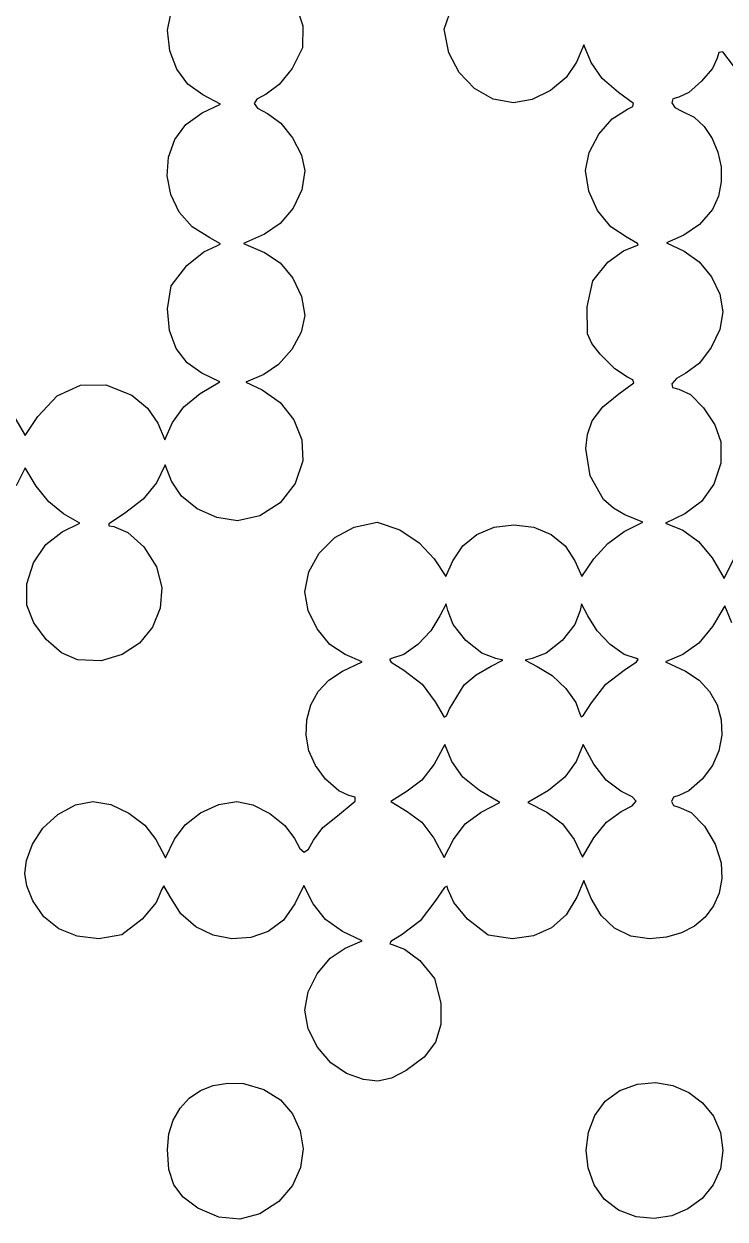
# Model space of a CAD drawing. Extents: x 15 to 288, y 15 to 288.
# Drawn here: x 191.7 to 228.7, y 14.8 to 78 of the extents above; entities that cross this region are included whole.
import ezdxf

# ---------------------------------------------------------------- set-up
doc = ezdxf.new("R2010")
doc.units = 0

msp = doc.modelspace()

# ---------------------------------------------------------------- linework, layer by layer
at = {"layer": 'Image'}
for p, q in [((199.268363, 77.629967), (199.548017, 79.001598)), ((206.015369, 79.051687), (206.418983, 77.863277)), ((213.888057, 77.679922), (214.285146, 78.837266)), ((206.418983, 77.863277), (206.39693, 76.685191)), ((214.133955, 76.431265), (213.888057, 77.679922)), ((199.396071, 76.533479), (199.268363, 77.629967)), ((199.764214, 75.570395), (199.396071, 76.533479)), ((206.39693, 76.685191), (205.863732, 75.595607)), ((214.663557, 75.389188), (214.133955, 76.431265)), ((221.248617, 76.854978), (220.859185, 75.928795)), ((221.633614, 75.925514), (221.248617, 76.854978)), ((228.380036, 76.453313), (228.297446, 76.141194)), ((228.588721, 76.473364), (228.380036, 76.453313)), ((229.149885, 75.745976), (228.588721, 76.473364)), ((220.859185, 75.928795), (220.318791, 75.118862)), ((222.219114, 75.075266), (221.633614, 75.925514)), ((228.297446, 76.141194), (228.050155, 75.610108)), ((200.350325, 74.781957), (199.764214, 75.570395)), ((205.863732, 75.595607), (205.16193, 74.76048)), ((215.473617, 74.547946), (214.663557, 75.389188)), ((228.050155, 75.610108), (227.4695, 74.926092)), ((201.131933, 74.209407), (200.350325, 74.781957)), ((205.16193, 74.76048), (204.476992, 74.238787)), ((216.463371, 73.986126), (215.473617, 74.547946)), ((220.318791, 75.118862), (219.495759, 74.434119)), ((223.086164, 74.336264), (222.219114, 75.075266)), ((227.4695, 74.926092), (226.797305, 74.335224)), ((202.078124, 73.720111), (201.131933, 74.209407)), ((203.994359, 73.979283), (203.845311, 73.750408)), ((204.476992, 74.238787), (203.994359, 73.979283)), ((217.532055, 73.782315), (216.463371, 73.986126)), ((218.522657, 73.960095), (217.532055, 73.782315)), ((219.495759, 74.434119), (218.522657, 73.960095)), ((223.884368, 73.74734), (223.086164, 74.336264)), ((225.959842, 73.996324), (225.893104, 73.789159)), ((226.275396, 74.083584), (225.959842, 73.996324)), ((226.797305, 74.335224), (226.275396, 74.083584)), ((200.250321, 72.648916), (201.111115, 73.251775)), ((201.111115, 73.251775), (202.078124, 73.720111)), ((203.845311, 73.750408), (204.033032, 73.513843)), ((204.033032, 73.513843), (204.560709, 73.231267)), ((222.74834, 72.945437), (223.55509, 73.455033)), ((223.55509, 73.455033), (223.845129, 73.593304)), ((223.845129, 73.593304), (223.884368, 73.74734)), ((225.893104, 73.789159), (226.057496, 73.544014)), ((226.057496, 73.544014), (226.435331, 73.342812)), ((226.435331, 73.342812), (227.072628, 73.025518)), ((199.657779, 71.849651), (200.250321, 72.648916)), ((204.560709, 73.231267), (205.24938, 72.722321)), ((205.24938, 72.722321), (205.881561, 71.930827)), ((222.039138, 72.128485), (222.74834, 72.945437)), ((227.072628, 73.025518), (227.609646, 72.533901)), ((221.535097, 71.162299), (222.039138, 72.128485)), ((227.609646, 72.533901), (228.034115, 71.907703)), ((199.329468, 70.920446), (199.657779, 71.849651)), ((205.881561, 71.930827), (206.344229, 71.03135)), ((228.034115, 71.907703), (228.333766, 71.186666)), ((199.261363, 69.927766), (199.329468, 70.920446)), ((206.344229, 71.03135), (206.524359, 70.198457)), ((221.34383, 70.205003), (221.535097, 71.162299)), ((228.333766, 71.186666), (228.49633, 70.41053)), ((206.524359, 70.198457), (206.35818, 69.194357)), ((221.514951, 69.118069), (221.34383, 70.205003)), ((228.49633, 70.41053), (228.509538, 69.619036)), ((199.449444, 68.938078), (199.261363, 69.927766)), ((228.509538, 69.619036), (228.361122, 68.851927)), ((199.889687, 68.017846), (199.449444, 68.938078)), ((206.35818, 69.194357), (205.902468, 68.230191)), ((221.98214, 68.09584), (221.514951, 69.118069)), ((228.361122, 68.851927), (228.038811, 68.148942)), ((205.902468, 68.230191), (205.226219, 67.414441)), ((200.578069, 67.233537), (199.889687, 68.017846)), ((222.679444, 67.244433), (221.98214, 68.09584)), ((228.038811, 68.148942), (227.351644, 67.362854)), ((201.510569, 66.651615), (200.578069, 67.233537)), ((205.226219, 67.414441), (204.398429, 66.855587)), ((223.54091, 66.669963), (222.679444, 67.244433)), ((227.351644, 67.362854), (226.533871, 66.800432)), ((202.068654, 66.344493), (201.510569, 66.651615)), ((201.883951, 66.233645), (202.068654, 66.344493)), ((204.398429, 66.855587), (203.283819, 66.35656)), ((203.283819, 66.35656), (204.394509, 65.882229)), ((224.087066, 66.363743), (223.54091, 66.669963)), ((224.126426, 66.270588), (224.087066, 66.363743)), ((226.533871, 66.800432), (225.623092, 66.397284)), ((225.623092, 66.397284), (226.545555, 65.95052)), ((200.296451, 65.193715), (201.18687, 65.923283)), ((201.18687, 65.923283), (201.883951, 66.233645)), ((204.394509, 65.882229), (205.222206, 65.337216)), ((222.518139, 65.372152), (223.343656, 65.975592)), ((223.343656, 65.975592), (223.993299, 66.233494)), ((223.993299, 66.233494), (224.126426, 66.270588)), ((226.545555, 65.95052), (227.342575, 65.390035)), ((199.467832, 64.12164), (200.296451, 65.193715)), ((205.222206, 65.337216), (205.899882, 64.526487)), ((221.727906, 64.391542), (222.518139, 65.372152)), ((227.342575, 65.390035), (227.995021, 64.598887)), ((205.899882, 64.526487), (206.357334, 63.559956)), ((227.995021, 64.598887), (228.435736, 63.682005)), ((199.268361, 62.910845), (199.467832, 64.12164)), ((221.422509, 63.014963), (221.727906, 64.391542)), ((206.357334, 63.559956), (206.524359, 62.547539)), ((228.435736, 63.682005), (228.597565, 62.74432)), ((199.387286, 61.770682), (199.268361, 62.910845)), ((206.524359, 62.547539), (206.334189, 61.669805)), ((221.446489, 61.594781), (221.422509, 63.014963)), ((228.597565, 62.74432), (228.427999, 61.812745)), ((199.737095, 60.810051), (199.387286, 61.770682)), ((206.334189, 61.669805), (205.838037, 60.756531)), ((221.680514, 61.084058), (221.446489, 61.594781)), ((228.427999, 61.812745), (227.981846, 60.861007)), ((200.307334, 60.048514), (199.737095, 60.810051)), ((205.838037, 60.756531), (205.143268, 59.961755)), ((222.117055, 60.509692), (221.680514, 61.084058)), ((227.981846, 60.861007), (227.352922, 60.043501)), ((201.087551, 59.505635), (200.307334, 60.048514)), ((222.885739, 59.740099), (222.117055, 60.509692)), ((227.352922, 60.043501), (226.635045, 59.51462)), ((202.030988, 59.048716), (201.087551, 59.505635)), ((204.357249, 59.439509), (203.410439, 59.041404)), ((205.143268, 59.961755), (204.357249, 59.439509)), ((223.555095, 59.290662), (222.885739, 59.740099)), ((226.635045, 59.51462), (226.145482, 59.22586)), ((193.455451, 58.304547), (194.683436, 58.871694)), ((194.683436, 58.871694), (196.023964, 58.894019)), ((196.023964, 58.894019), (197.395582, 58.352829)), ((200.992468, 58.435976), (202.030988, 59.048716)), ((203.410439, 59.041404), (204.276321, 58.625061)), ((223.102515, 58.41953), (223.888174, 59.000288)), ((223.846364, 59.152684), (223.555095, 59.290662)), ((223.888174, 59.000288), (223.846364, 59.152684)), ((226.145482, 59.22586), (225.906567, 58.95012)), ((225.906567, 58.95012), (225.941978, 58.743521)), ((225.941978, 58.743521), (226.275395, 58.662184)), ((192.421462, 57.211269), (193.455451, 58.304547)), ((197.395582, 58.352829), (198.2107, 57.663121)), ((200.139089, 57.73229), (200.992468, 58.435976)), ((204.276321, 58.625061), (205.226104, 57.959385)), ((222.256023, 57.732267), (223.102515, 58.41953)), ((226.275395, 58.662184), (226.891337, 58.381847)), ((226.891337, 58.381847), (227.579039, 57.682489)), ((198.2107, 57.663121), (198.766422, 56.860899)), ((199.545688, 56.900896), (200.139089, 57.73229)), ((205.226104, 57.959385), (205.941403, 57.041119)), ((221.697005, 56.99224), (222.256023, 57.732267)), ((227.579039, 57.682489), (228.169342, 56.776588)), ((191.210455, 57.144837), (191.755218, 56.222628)), ((191.755218, 56.222628), (192.421462, 57.211269)), ((198.766422, 56.860899), (199.137418, 55.978557)), ((199.137418, 55.978557), (199.545688, 56.900896)), ((205.941403, 57.041119), (206.359826, 55.979238)), ((221.455195, 56.272569), (221.697005, 56.99224)), ((221.3618, 55.530476), (221.455195, 56.272569)), ((228.169342, 56.776588), (228.493085, 55.876624)), ((206.359826, 55.979238), (206.418981, 54.882711)), ((228.493085, 55.876624), (228.477809, 54.745726)), ((221.585055, 54.080226), (221.3618, 55.530476)), ((191.76197, 54.501652), (191.276725, 53.563295)), ((192.346487, 53.540491), (191.76197, 54.501652)), ((199.160131, 54.666804), (198.685078, 53.720888)), ((199.484711, 53.806891), (199.160131, 54.666804)), ((206.418981, 54.882711), (206.012837, 53.679848)), ((228.477809, 54.745726), (228.1134, 53.653134)), ((198.685078, 53.720888), (197.994275, 52.853103)), ((200.005772, 53.008249), (199.484711, 53.806891)), ((206.012837, 53.679848), (205.213815, 52.66692)), ((222.296366, 52.843888), (221.585055, 54.080226)), ((193.012107, 52.716583), (192.346487, 53.540491)), ((228.1134, 53.653134), (227.46184, 52.722287)), ((193.791607, 52.085411), (193.012107, 52.716583)), ((197.994275, 52.853103), (197.000508, 52.095038)), ((200.849164, 52.33969), (200.005772, 53.008249)), ((205.213815, 52.66692), (204.156871, 51.968375)), ((222.81304, 52.369186), (222.296366, 52.843888)), ((227.46184, 52.722287), (226.585105, 52.076624)), ((194.652206, 51.591495), (193.791607, 52.085411)), ((197.000508, 52.095038), (196.182151, 51.557157)), ((201.883392, 51.880174), (200.849164, 52.33969)), ((202.976961, 51.708661), (201.883392, 51.880174)), ((204.156871, 51.968375), (202.976961, 51.708661)), ((223.425325, 52.02386), (222.81304, 52.369186)), ((224.369947, 51.632584), (223.425325, 52.02386)), ((226.585105, 52.076624), (225.572585, 51.593786)), ((193.7097, 51.12036), (194.652206, 51.591495)), ((196.182151, 51.557157), (196.184865, 51.444938)), ((196.184865, 51.444938), (196.440018, 51.410125)), ((196.440018, 51.410125), (197.173556, 51.094541)), ((208.116296, 50.827286), (209.131434, 51.378338)), ((209.131434, 51.378338), (210.349256, 51.645008)), ((210.349256, 51.645008), (211.536634, 51.227147)), ((211.536634, 51.227147), (212.554614, 50.541676)), ((215.601579, 50.992115), (216.518399, 51.372586)), ((216.518399, 51.372586), (217.562947, 51.50579)), ((217.562947, 51.50579), (218.607496, 51.372587)), ((218.607496, 51.372587), (219.524315, 50.992118)), ((222.515476, 50.516313), (223.391519, 51.140817)), ((223.391519, 51.140817), (224.369947, 51.632584)), ((225.572585, 51.593786), (226.483557, 51.210749)), ((226.483557, 51.210749), (227.314075, 50.623045)), ((192.844796, 50.451894), (193.7097, 51.12036)), ((197.173556, 51.094541), (198.027518, 50.336295)), ((207.288202, 50.000567), (208.116296, 50.827286)), ((212.554614, 50.541676), (213.344724, 49.705427)), ((214.861073, 50.393095), (215.601579, 50.992115)), ((219.524315, 50.992118), (220.264821, 50.393098)), ((221.783209, 49.705427), (222.515476, 50.516313)), ((227.314075, 50.623045), (228.031617, 49.747929)), ((192.202382, 49.492754), (192.844796, 50.451894)), ((198.027518, 50.336295), (198.697178, 49.283084)), ((206.730662, 49.007774), (207.288202, 50.000567)), ((214.345467, 49.60424), (214.861073, 50.393095)), ((220.264821, 50.393098), (220.780427, 49.60424)), ((191.84927, 48.381864), (192.202382, 49.492754)), ((198.697178, 49.283084), (198.96882, 48.179155)), ((213.344724, 49.705427), (213.972572, 48.76181)), ((213.972572, 48.76181), (214.345467, 49.60424)), ((220.780427, 49.60424), (221.153322, 48.76181)), ((221.153322, 48.76181), (221.783209, 49.705427)), ((228.031617, 49.747929), (228.668701, 48.668149)), ((228.668701, 48.668149), (229.163437, 49.658626)), ((206.527184, 47.958498), (206.730662, 49.007774)), ((191.85227, 47.25815), (191.84927, 48.381864)), ((198.96882, 48.179155), (198.883097, 47.093673)), ((206.704226, 46.972268), (206.527184, 47.958498)), ((192.213683, 46.324977), (191.85227, 47.25815)), ((198.883097, 47.093673), (198.480662, 46.095801)), ((207.175089, 46.000047), (206.704226, 46.972268)), ((213.987502, 47.325304), (213.655761, 46.692504)), ((214.073733, 46.968194), (213.987502, 47.325304)), ((214.355397, 46.230815), (214.073733, 46.968194)), ((221.052157, 46.968189), (220.770493, 46.230808)), ((221.138392, 47.325299), (221.052157, 46.968189)), ((221.470129, 46.692499), (221.138392, 47.325299)), ((228.691902, 47.22645), (228.043219, 46.12701)), ((229.075248, 46.314737), (228.691902, 47.22645)), ((192.868252, 45.433759), (192.213683, 46.324977)), ((198.480662, 46.095801), (197.802169, 45.254704)), ((213.655761, 46.692504), (213.170468, 45.904595)), ((215.015969, 45.380694), (214.355397, 46.230815)), ((220.770493, 46.230808), (220.109921, 45.380689)), ((221.95542, 45.904596), (221.470129, 46.692499)), ((228.043219, 46.12701), (227.317488, 45.238018)), ((207.852803, 45.177716), (207.175089, 46.000047)), ((213.170468, 45.904595), (212.487691, 45.182759)), ((222.638196, 45.182762), (221.95542, 45.904596)), ((193.680986, 44.731131), (192.868252, 45.433759)), ((197.802169, 45.254704), (196.888272, 44.639547)), ((208.650394, 44.641158), (207.852803, 45.177716)), ((212.487691, 45.182759), (211.749154, 44.651903)), ((215.866088, 44.720122), (215.015969, 45.380694)), ((220.109921, 45.380689), (219.2598, 44.720118)), ((223.376734, 44.651904), (222.638196, 45.182762)), ((227.317488, 45.238018), (226.483559, 44.64454)), ((194.51689, 44.36373), (193.680986, 44.731131)), ((194.516878, 44.363705), (194.51689, 44.36373)), ((195.779623, 44.319492), (194.516878, 44.363705)), ((196.888272, 44.639547), (195.779623, 44.319492)), ((208.506912, 43.762528), (209.553302, 44.261513)), ((209.553302, 44.261513), (208.650394, 44.641158)), ((211.096581, 44.436934), (210.997295, 44.384061)), ((210.997295, 44.384061), (211.087993, 44.249985)), ((211.087993, 44.249985), (211.75316, 43.819289)), ((211.749154, 44.651903), (211.096581, 44.436934)), ((216.603469, 44.438458), (215.866088, 44.720122)), ((216.353425, 44.026201), (216.974585, 44.355579)), ((216.974585, 44.355579), (216.603469, 44.438458)), ((218.522421, 44.438453), (218.165311, 44.352222)), ((218.165311, 44.352222), (218.798111, 44.020481)), ((219.2598, 44.720118), (218.522421, 44.438453)), ((224.029309, 44.436929), (223.376734, 44.651904)), ((223.388545, 43.827393), (224.042546, 44.252366)), ((224.129845, 44.384699), (224.029309, 44.436929)), ((224.042546, 44.252366), (224.129845, 44.384699)), ((226.483559, 44.64454), (225.572587, 44.261503)), ((225.572587, 44.261503), (226.618977, 43.762518)), ((207.787154, 43.298563), (208.506912, 43.762528)), ((211.75316, 43.819289), (212.721844, 43.089121)), ((214.933035, 43.04908), (215.561987, 43.573998)), ((215.561987, 43.573998), (216.353425, 44.026201)), ((218.798111, 44.020481), (219.58602, 43.535188)), ((222.41058, 43.08003), (223.388537, 43.827385)), ((223.388537, 43.827385), (223.388545, 43.827393)), ((226.618977, 43.762518), (227.338735, 43.298554)), ((207.230141, 42.692659), (207.787154, 43.298563)), ((212.721844, 43.089121), (213.40394, 42.154309)), ((214.164775, 41.783001), (214.933045, 43.049091)), ((214.933045, 43.049091), (214.933035, 43.04908)), ((219.58602, 43.535188), (220.307856, 42.852411)), ((221.663217, 42.102065), (222.41058, 43.08003)), ((227.338735, 43.298554), (227.895748, 42.69265)), ((206.841427, 41.980351), (207.230141, 42.692659)), ((220.307856, 42.852411), (220.838712, 42.113874)), ((227.895748, 42.69265), (228.284463, 41.980343)), ((206.626565, 41.197175), (206.841427, 41.980351)), ((213.40394, 42.154309), (213.87509, 41.3355)), ((214.010722, 41.416528), (214.164775, 41.783001)), ((220.838712, 42.113874), (221.053681, 41.461301)), ((221.238247, 41.448058), (221.663217, 42.102065)), ((228.284463, 41.980343), (228.499326, 41.197168)), ((206.591109, 40.378667), (206.626565, 41.197175)), ((213.87509, 41.3355), (214.010722, 41.416528)), ((221.053681, 41.461301), (221.105914, 41.360763)), ((221.105914, 41.360763), (221.238247, 41.448058)), ((228.499326, 41.197168), (228.534783, 40.378661)), ((206.740612, 39.560362), (206.591109, 40.378667)), ((213.908126, 39.891209), (213.347493, 38.850169)), ((214.285522, 38.993651), (213.908126, 39.891209)), ((221.217755, 39.89121), (220.840362, 38.993652)), ((221.778391, 38.85017), (221.217755, 39.89121)), ((228.534783, 40.378661), (228.38528, 39.560356)), ((207.080627, 38.777798), (206.740612, 39.560362)), ((228.38528, 39.560356), (228.045264, 38.77779)), ((207.616709, 38.066508), (207.080627, 38.777798)), ((213.347493, 38.850169), (212.698171, 38.002784)), ((214.869238, 38.172603), (214.285522, 38.993651)), ((220.840362, 38.993652), (220.256641, 38.172608)), ((222.427712, 38.002786), (221.778391, 38.85017)), ((228.045264, 38.77779), (227.50918, 38.066498)), ((208.324299, 37.449667), (207.616709, 38.066508)), ((212.698171, 38.002784), (211.924313, 37.427349)), ((215.742692, 37.458991), (214.869238, 38.172603)), ((220.256641, 38.172608), (219.383192, 37.458992)), ((223.201571, 37.42735), (222.427712, 38.002786)), ((227.50918, 38.066498), (226.801591, 37.449654)), ((208.850479, 37.193101), (208.324299, 37.449667)), ((211.924313, 37.427349), (211.06177, 36.890801)), ((216.822472, 36.821928), (215.742692, 37.458991)), ((219.383192, 37.458992), (218.303412, 36.821929)), ((223.805447, 37.126349), (223.201571, 37.42735)), ((226.801591, 37.449654), (226.27541, 37.193088)), ((193.490318, 36.192677), (194.42012, 36.698404)), ((194.42012, 36.698404), (195.337984, 36.889133)), ((195.337984, 36.889133), (196.279444, 36.722043)), ((196.279444, 36.722043), (197.237769, 36.275085)), ((201.021839, 36.286214), (201.98005, 36.726201)), ((201.98005, 36.726201), (202.943196, 36.889609)), ((202.943196, 36.889609), (203.776089, 36.709028)), ((203.776089, 36.709028), (204.675567, 36.246405)), ((208.253106, 36.132022), (209.184338, 36.90272)), ((209.180849, 37.117367), (208.850479, 37.193101)), ((209.184338, 36.90272), (209.180849, 37.117367)), ((211.06177, 36.890801), (211.924313, 36.354253)), ((215.831995, 36.327184), (216.822472, 36.821928)), ((218.303412, 36.821929), (219.293892, 36.327185)), ((223.217155, 36.36113), (223.812284, 36.658691)), ((224.0087, 36.891947), (223.805447, 37.126349)), ((223.812284, 36.658691), (224.0087, 36.891947)), ((225.99503, 37.104265), (225.878411, 36.890723)), ((225.878411, 36.890723), (225.99503, 36.677158)), ((226.27541, 37.193088), (225.99503, 37.104265)), ((225.99503, 36.677158), (226.27541, 36.588331)), ((192.686051, 35.469387), (193.490318, 36.192677)), ((197.237769, 36.275085), (198.078352, 35.629723)), ((200.200359, 35.649389), (201.021839, 36.286214)), ((204.675567, 36.246405), (205.467062, 35.61447)), ((207.479592, 35.503914), (208.253106, 36.132022)), ((211.924313, 36.354253), (212.695332, 35.784056)), ((214.992548, 35.697799), (215.832, 36.32718)), ((215.832, 36.32718), (215.831995, 36.327184)), ((219.293892, 36.327185), (220.126649, 35.69927)), ((222.445859, 35.795252), (223.217151, 36.361128)), ((223.217151, 36.361128), (223.217155, 36.36113)), ((226.27541, 36.588331), (226.922899, 36.300721)), ((226.922899, 36.300721), (227.615497, 35.5763)), ((192.144794, 34.625973), (192.686051, 35.469387)), ((198.078352, 35.629723), (198.666584, 34.867423)), ((199.647406, 34.895469), (200.200359, 35.649389)), ((205.467062, 35.61447), (205.976006, 34.925949)), ((206.983526, 34.846891), (207.479592, 35.503914)), ((212.695332, 35.784056), (213.337833, 34.949343)), ((214.36517, 34.87933), (214.992548, 35.697799)), ((220.126649, 35.69927), (220.737932, 34.884305)), ((221.780841, 34.961188), (222.445859, 35.795252)), ((227.615497, 35.5763), (228.195726, 34.622685)), ((198.666584, 34.867423), (199.173858, 33.902436)), ((199.173858, 33.902436), (199.647406, 34.895469)), ((205.976006, 34.925949), (206.258868, 34.397848)), ((206.724305, 34.361325), (206.983526, 34.846891)), ((213.337833, 34.949343), (213.888817, 33.926223)), ((213.888817, 33.926223), (214.36517, 34.87933)), ((220.737932, 34.884305), (221.191504, 33.936198)), ((221.191504, 33.936198), (221.780841, 34.961188)), ((191.836261, 33.771456), (192.144794, 34.625973)), ((206.258868, 34.397848), (206.495527, 34.210642)), ((206.495527, 34.210642), (206.724305, 34.361325)), ((228.195726, 34.622685), (228.50611, 33.647491)), ((191.73651, 33.085065), (191.836261, 33.771456)), ((228.50611, 33.647491), (228.533772, 32.814495)), ((191.84667, 32.420503), (191.73651, 33.085065)), ((192.167866, 31.631473), (191.84667, 32.420503)), ((198.978376, 32.249193), (198.668015, 31.552101)), ((199.089224, 32.433898), (198.978376, 32.249193)), ((199.396348, 31.875813), (199.089224, 32.433898)), ((206.464844, 32.44337), (205.996508, 31.476346)), ((206.962683, 31.480632), (206.464844, 32.44337)), ((213.89931, 32.34653), (213.395675, 31.599063)), ((214.033119, 32.406187), (213.89931, 32.34653)), ((214.080588, 32.24917), (214.033119, 32.406187)), ((214.386106, 31.552098), (214.080588, 32.24917)), ((221.24863, 32.707373), (220.877698, 31.8252)), ((221.63898, 31.764981), (221.24863, 32.707373)), ((228.533772, 32.814495), (228.393617, 32.049752)), ((192.738768, 30.789998), (192.167866, 31.631473)), ((199.978266, 30.943314), (199.396348, 31.875813)), ((213.395675, 31.599063), (212.608511, 30.584813)), ((220.877698, 31.8252), (220.321981, 30.89829)), ((222.160894, 30.861389), (221.63898, 31.764981)), ((228.393617, 32.049752), (228.098076, 31.366459)), ((198.668015, 31.552101), (197.938446, 30.661693)), ((200.762573, 30.254932), (199.978266, 30.943314)), ((205.996508, 31.476346), (205.393645, 30.615557)), ((207.621659, 30.654139), (206.962683, 31.480632)), ((215.113658, 30.66167), (214.386106, 31.552098)), ((228.098076, 31.366459), (227.659581, 30.777811)), ((193.533226, 30.162042), (192.738768, 30.789998)), ((197.938446, 30.661693), (196.863989, 29.831716)), ((205.393645, 30.615557), (204.594378, 30.02302)), ((208.506913, 30.018942), (207.621659, 30.654139)), ((212.608511, 30.584813), (211.661965, 29.860833)), ((216.201505, 29.824302), (215.113658, 30.66167)), ((220.321981, 30.89829), (219.550528, 30.209862)), ((222.867742, 30.192116), (222.160894, 30.861389)), ((227.659581, 30.777811), (227.090563, 30.297004)), ((194.513452, 29.769334), (193.533226, 30.162042)), ((195.641656, 29.633603), (194.513452, 29.769334)), ((196.863989, 29.831716), (195.641656, 29.633603)), ((201.682804, 29.814689), (200.762573, 30.254932)), ((202.672492, 29.626608), (201.682804, 29.814689)), ((203.665172, 29.694711), (202.672492, 29.626608)), ((204.594378, 30.02302), (203.665172, 29.694711)), ((209.553303, 29.519938), (208.506913, 30.018942)), ((211.661965, 29.860833), (211.062881, 29.484332)), ((217.491928, 29.63358), (216.201505, 29.824302)), ((218.596218, 29.781198), (217.491928, 29.63358)), ((219.550528, 30.209862), (218.596218, 29.781198)), ((223.731637, 29.776426), (222.867742, 30.192116)), ((224.72469, 29.633581), (223.731637, 29.776426)), ((225.610686, 29.711693), (224.72469, 29.633581)), ((226.403454, 29.937233), (225.610686, 29.711693)), ((227.090563, 30.297004), (226.403454, 29.937233)), ((207.856829, 28.606294), (208.650395, 29.140314)), ((208.650395, 29.140314), (209.553303, 29.519938)), ((211.062881, 29.484332), (211.006568, 29.372455)), ((211.006568, 29.372455), (211.132585, 29.331667)), ((211.132585, 29.331667), (211.779547, 29.08419)), ((211.779547, 29.08419), (212.598625, 28.489843)), ((207.178696, 27.787728), (207.856829, 28.606294)), ((212.598625, 28.489843), (213.375069, 27.526048)), ((206.705893, 26.823839), (207.178696, 27.787728)), ((213.375069, 27.526048), (213.700385, 26.227923)), ((206.528315, 25.853854), (206.705893, 26.823839)), ((213.700385, 26.227923), (213.7059, 25.10112)), ((206.707729, 24.872915), (206.528315, 25.853854)), ((207.189749, 23.905394), (206.707729, 24.872915)), ((213.7059, 25.10112), (213.423023, 24.169298)), ((213.423023, 24.169298), (212.822952, 23.376189)), ((207.890039, 23.079236), (207.189749, 23.905394)), ((212.822952, 23.376189), (211.876885, 22.665523)), ((208.724265, 22.522384), (207.890039, 23.079236)), ((208.724275, 22.522384), (208.724265, 22.522384)), ((209.619807, 22.202974), (208.724275, 22.522384)), ((210.375171, 22.117248), (209.619807, 22.202974)), ((211.093239, 22.269875), (210.375171, 22.117248)), ((211.876885, 22.665523), (211.093239, 22.269875)), ((200.420339, 21.21301), (201.009838, 21.616674)), ((201.009838, 21.616674), (201.692052, 21.887273)), ((201.692052, 21.887273), (202.45301, 22.012714)), ((202.45301, 22.012714), (203.278745, 21.980905)), ((203.278745, 21.980905), (204.359249, 21.678034)), ((204.359249, 21.678034), (205.232172, 21.12396)), ((222.380071, 21.048673), (223.147062, 21.615371)), ((223.147062, 21.615371), (224.084292, 21.952975)), ((224.084292, 21.952975), (225.031934, 22.032398)), ((225.031934, 22.032398), (225.948263, 21.877897)), ((225.948263, 21.877897), (226.791553, 21.513728)), ((226.791553, 21.513728), (227.520078, 20.964148)), ((199.937523, 20.688373), (200.420339, 21.21301)), ((205.232172, 21.12396), (205.880279, 20.376235)), ((221.8288, 20.294374), (222.380071, 21.048673)), ((227.520078, 20.964148), (228.092113, 20.253414)), ((199.575359, 20.054855), (199.937523, 20.688373)), ((205.880279, 20.376235), (206.286338, 19.492411)), ((221.493854, 19.414284), (221.8288, 20.294374)), ((228.092113, 20.253414), (228.465933, 19.405783)), ((199.347817, 19.324548), (199.575359, 20.054855)), ((199.268865, 18.509545), (199.347817, 19.324548)), ((206.286338, 19.492411), (206.433112, 18.530043)), ((221.375837, 18.470211), (221.493854, 19.414284)), ((228.465933, 19.405783), (228.599812, 18.445511)), ((199.346386, 17.442603), (199.268865, 18.509545)), ((206.433112, 18.530043), (206.303369, 17.546683)), ((221.475355, 17.523966), (221.375837, 18.470211)), ((228.599812, 18.445511), (228.462017, 17.482335)), ((199.609489, 16.628779), (199.346386, 17.442603)), ((206.303369, 17.546683), (205.879875, 16.599882)), ((221.793012, 16.637356), (221.475355, 17.523966)), ((228.462017, 17.482335), (228.078134, 16.631027)), ((200.103979, 15.979613), (199.609489, 16.628779)), ((205.879875, 16.599882), (205.145395, 15.747195)), ((222.329414, 15.872191), (221.793012, 16.637356)), ((228.078134, 16.631027), (227.492416, 15.916905)), ((200.875665, 15.406645), (200.103979, 15.979613)), ((223.085165, 15.290281), (222.329414, 15.872191)), ((227.492416, 15.916905), (226.749117, 15.36529)), ((201.983268, 14.92634), (200.875665, 15.40665)), ((200.875665, 15.40665), (200.875665, 15.406645)), ((205.145395, 15.747195), (204.150158, 15.099167)), ((224.016258, 14.938677), (223.085162, 15.290281)), ((223.085162, 15.290281), (223.085165, 15.290281)), ((226.749117, 15.36529), (225.892488, 15.001501)), ((203.08544, 14.824697), (201.983268, 14.92634)), ((204.150158, 15.099167), (203.08544, 14.824697)), ((224.966784, 14.850856), (224.016258, 14.938677)), ((225.892488, 15.001501), (224.966784, 14.850856))]:
    msp.add_line(p, q, dxfattribs=at)

doc.saveas('drawing.dxf')
